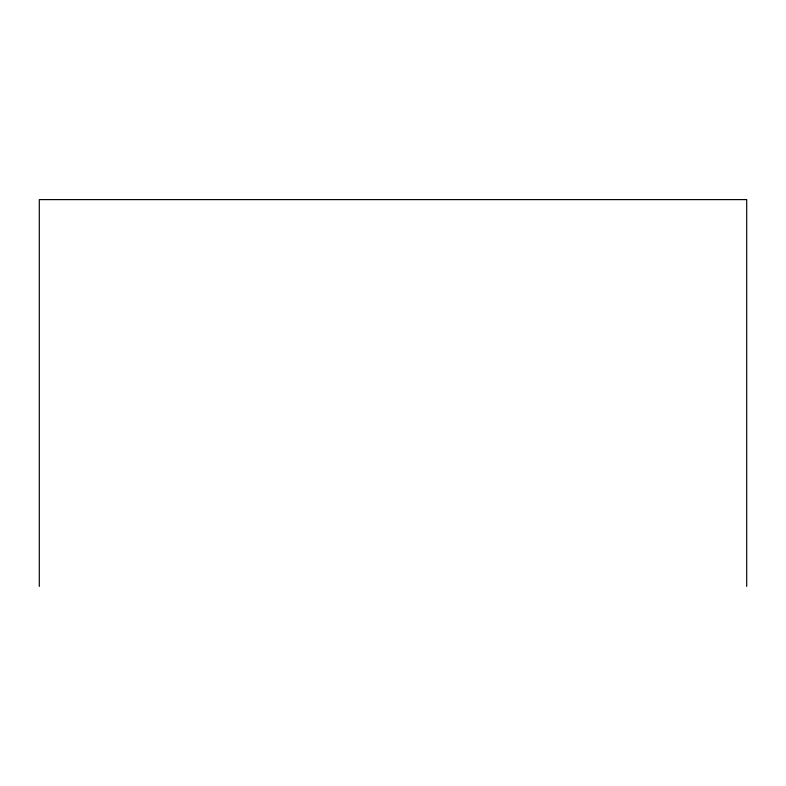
<?xml version="1.0" encoding="UTF-8"?>
<svg xmlns="http://www.w3.org/2000/svg" width="786" height="786" viewBox="0 0 786 786"><rect width="100%" height="100%" fill="white"/><g stroke="black" fill="none" stroke-linecap="round" stroke-linejoin="round"><path stroke-width="1.18" d="M746.7 586.395L746.7 199.605L39.3 199.605L39.3 586.395"/></g></svg>
